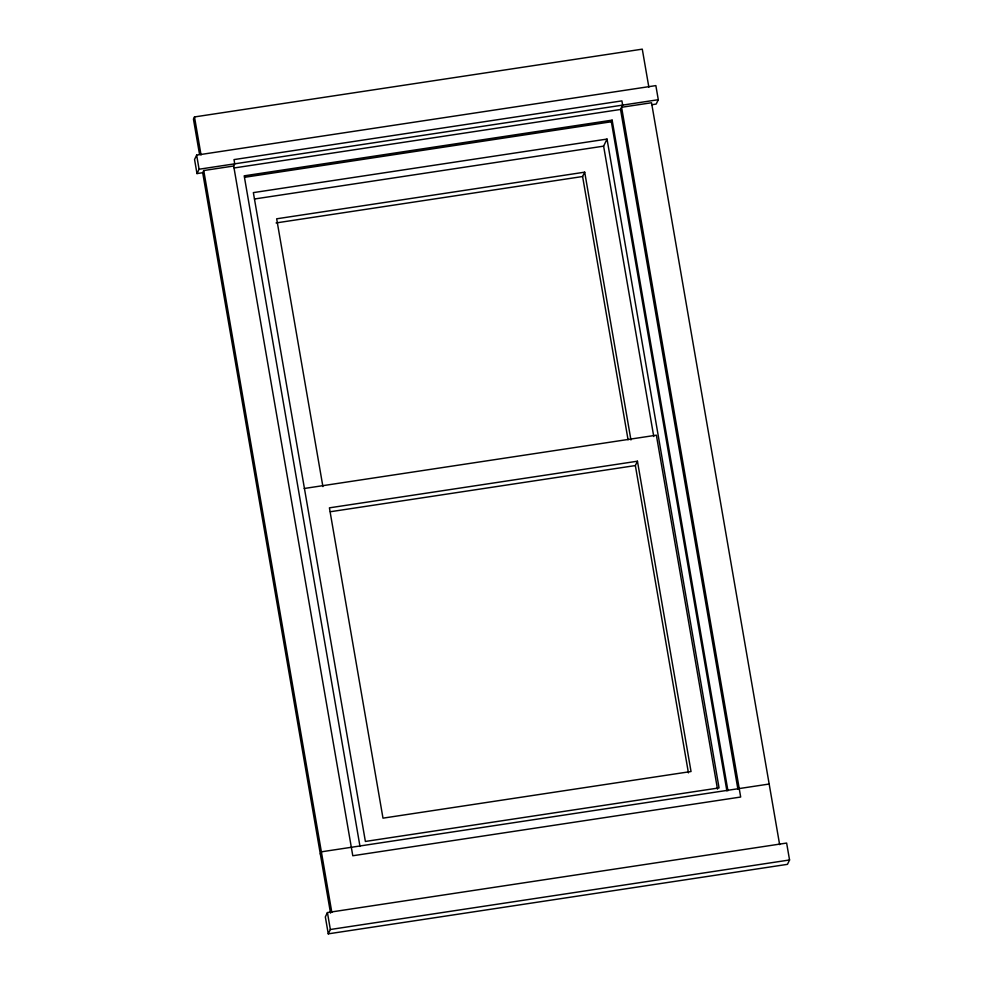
<?xml version="1.0" encoding="UTF-8"?>
<svg xmlns="http://www.w3.org/2000/svg" width="983" height="983" viewBox="0 0 983 983"><rect width="100%" height="100%" fill="white"/><g stroke="black" fill="none" stroke-linecap="round" stroke-linejoin="round"><path stroke-width="1.47" d="M648.854 87.18L642.28 49.15L194.487 116.94L193.442 119.115L199.5 154.22M651.913 104.714L656.189 104.063L658.291 99.713L655.858 85.607L196.649 155.117L194.548 159.479L196.993 173.586L202.695 172.713L203.739 170.538L233.684 166.004L234.74 163.829L234.003 159.602L621.907 100.88L622.632 105.107L620.543 109.457L737.914 789.226M196.993 173.586L199.082 169.223L196.649 155.117M628.063 439.782L582.6 176.522L584.701 172.172L276.665 218.804L322.903 486.597M726.879 790.86L611.352 121.769L612.139 120.135L244.202 175.834L359.999 846.437M653.756 436.513L603.623 146.148L607.027 139.07L253.356 192.619L365.381 841.448L719.052 787.911L607.027 139.07M320.323 853.994L321.38 851.819L769.173 784.029M327.437 912.568L325.336 916.918L328.261 933.85L787.469 864.34L789.558 859.978L786.633 843.058L327.437 912.568L330.349 929.5L328.261 933.85M688.419 772.859L635.362 465.561L637.451 461.211L329.416 507.842L382.989 818.151L691.037 771.52L637.451 461.211M199.082 169.223L658.291 99.713M234.163 167.958L620.543 109.457M244.939 177.247L611.352 121.769M254.499 198.996L603.623 146.148M276.088 222.932L582.6 176.522M304.214 488.49L656.374 435.186L717.492 789.128M330.349 511.738L635.362 465.561M330.349 929.5L789.558 859.978M779.63 844.618L651.532 102.748L621.588 107.282L740.678 797.029L352.786 855.751L233.684 166.004M612.139 120.135L727.936 790.737M584.701 172.172L630.939 439.966M194.487 116.94L201.048 154.97M203.739 170.538L331.836 912.408M202.695 172.713L330.534 913.109"/></g></svg>
